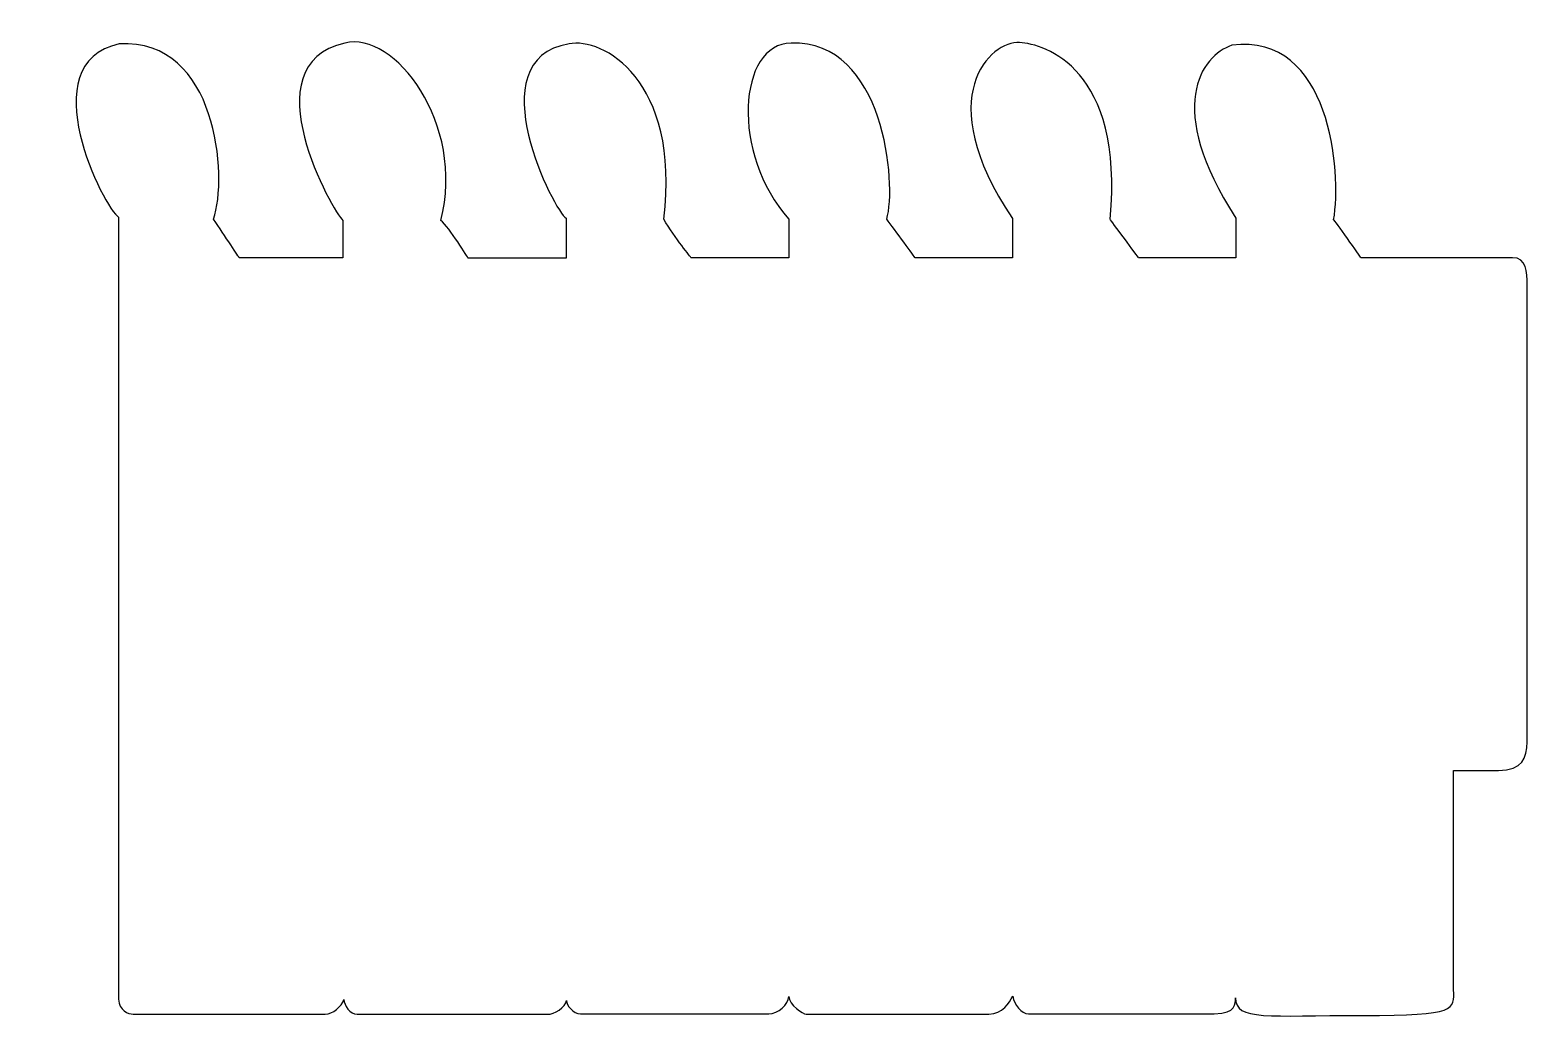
# Model space of a CAD drawing. Header units: centimetres. Extents: x -9.5 to 8.9, y -6 to 6.1.
import ezdxf

# ---------------------------------------------------------------- set-up
doc = ezdxf.new("R2010")
doc.units = ezdxf.units.CM
doc.header["$MEASUREMENT"] = 0
doc.layers.add('Camada 1', color=7, linetype='Continuous')

msp = doc.modelspace()

# ---------------------------------------------------------------- linework, layer by layer
at = {"layer": 'Camada 1'}
msp.add_open_spline([(-8.37968, -5.77387), (-8.37968, -5.77387), (-8.37968, 3.8305), (-8.37968, 3.8305), (-8.37968, 3.8305), (-8.55166, 3.9231), (-9.46807, 5.72476), (-8.37129, 5.95611), (-8.37129, 5.95611), (-7.17167, 6.02466), (-7.03459, 4.3195), (-7.21551, 3.80404), (-7.21551, 3.80404), (-7.07742, 3.59973), (-6.89801, 3.32779), (-6.89801, 3.32779), (-6.89801, 3.32779), (-6.89801, 3.32779), (-5.62802, 3.3278), (-5.62802, 3.3278), (-5.62802, 3.3278), (-5.62802, 3.3278), (-5.62802, 3.7892), (-5.62802, 3.7892), (-5.62802, 3.7892), (-5.73502, 3.87236), (-6.78602, 5.70764), (-5.60355, 5.96471), (-5.60355, 5.96471), (-4.99517, 6.12751), (-4.12117, 4.97075), (-4.42504, 3.7892), (-4.42504, 3.7892), (-4.32323, 3.70191), (-4.09047, 3.32372), (-4.09047, 3.32372), (-4.09047, 3.32372), (-4.09047, 3.32372), (-2.89043, 3.32372), (-2.89043, 3.32372), (-2.89043, 3.32372), (-2.89043, 3.32372), (-2.89043, 3.81828), (-2.89043, 3.81828), (-2.89043, 3.81828), (-3.01666, 3.87085), (-4.0011, 5.7676), (-2.85291, 5.95611), (-2.85291, 5.95611), (-2.45008, 6.04178), (-1.48181, 5.5191), (-1.69038, 3.80372), (-1.69038, 3.80372), (-1.55219, 3.57099), (-1.35581, 3.33096), (-1.35581, 3.33096), (-1.35581, 3.33096), (-1.35581, 3.33096), (-0.1558, 3.33097), (-0.1558, 3.33097), (-0.1558, 3.33097), (-0.1558, 3.33097), (-0.1558, 3.80376), (-0.1558, 3.80376), (-0.1558, 3.80376), (-0.87335, 4.6023), (-0.77911, 5.96472), (-0.12789, 5.96472), (-0.12789, 5.96472), (1.01175, 6.00756), (1.17455, 4.22527), (1.04424, 3.80376), (1.04424, 3.80376), (1.14028, 3.67689), (1.39333, 3.331), (1.39333, 3.331), (1.39333, 3.331), (1.39333, 3.331), (2.58608, 3.331), (2.58608, 3.331), (2.58608, 3.331), (2.58608, 3.331), (2.58608, 3.81103), (2.58608, 3.81103), (2.58608, 3.81103), (1.57728, 5.32207), (2.32536, 5.99559), (2.67408, 5.97328), (2.67408, 5.97328), (2.98221, 5.95354), (3.95937, 5.65626), (3.78612, 3.80375), (3.78612, 3.80375), (3.78546, 3.79653), (4.13521, 3.33099), (4.13521, 3.33099), (4.13521, 3.33099), (4.13521, 3.33099), (5.32798, 3.331), (5.32798, 3.331), (5.32798, 3.331), (5.32798, 3.331), (5.32798, 3.81828), (5.32798, 3.81828), (5.32798, 3.81828), (4.44766, 5.17639), (4.9042, 5.8126), (5.27882, 5.93897), (5.27882, 5.93897), (6.48701, 6.09322), (6.6337, 4.3783), (6.52824, 3.79645), (6.52824, 3.79645), (6.53549, 3.80373), (6.86281, 3.33097), (6.86281, 3.33097), (6.86281, 3.33097), (6.86281, 3.33097), (8.72468, 3.33097), (8.72468, 3.33097), (8.72468, 3.33097), (8.89494, 3.33097), (8.90174, 3.16108), (8.90174, 2.98955), (8.90174, 2.98955), (8.90174, 2.81802), (8.90174, -2.41361), (8.90174, -2.61372), (8.90174, -2.61372), (8.90174, -2.81383), (8.84456, -2.96392), (8.55154, -2.96392), (8.55154, -2.96392), (8.25852, -2.96392), (8.00121, -2.96392), (8.00121, -2.96392), (8.00121, -2.96392), (8.00121, -2.96392), (8.00121, -5.41526), (8.00121, -5.65828), (8.00121, -5.65828), (8.00121, -5.9013), (8.05841, -5.97276), (6.88628, -5.97276), (6.88628, -5.97276), (5.71415, -5.97276), (5.3245, -6.0419), (5.3245, -5.75604), (5.3245, -5.75604), (5.31505, -5.8269), (5.3481, -5.94728), (5.06243, -5.95199), (5.06243, -5.95199), (4.77676, -5.9567), (2.87197, -5.95199), (2.78439, -5.95199), (2.78439, -5.95199), (2.69681, -5.95199), (2.61207, -5.83867), (2.59082, -5.73715), (2.59082, -5.73715), (2.54597, -5.81978), (2.46967, -5.95437), (2.29806, -5.95673), (2.29806, -5.95673), (2.00509, -5.96073), (0.09101, -5.95673), (0.05543, -5.95673), (0.05543, -5.95673), (0.01985, -5.95673), (-0.1547, -5.84105), (-0.1547, -5.73953), (-0.1547, -5.73953), (-0.16415, -5.83631), (-0.28906, -5.95437), (-0.40259, -5.95437), (-0.40259, -5.95437), (-0.51612, -5.95437), (-2.62848, -5.95437), (-2.71367, -5.95437), (-2.71367, -5.95437), (-2.79886, -5.95437), (-2.88602, -5.84343), (-2.88602, -5.78911), (-2.88602, -5.78911), (-2.89311, -5.86936), (-3.03453, -5.96379), (-3.11975, -5.95908), (-3.11975, -5.95908), (-3.20497, -5.95437), (-5.36924, -5.95908), (-5.45443, -5.95908), (-5.45443, -5.95908), (-5.53962, -5.95908), (-5.6126, -5.84579), (-5.61733, -5.77731), (-5.61733, -5.77731), (-5.64329, -5.86468), (-5.75174, -5.95672), (-5.84635, -5.95672), (-5.84635, -5.95672), (-5.94096, -5.95672), (-8.14778, -5.95672), (-8.20225, -5.95672), (-8.20225, -5.95672), (-8.25672, -5.95672), (-8.37968, -5.90973), (-8.37968, -5.77387)], degree=3, knots=[0, 0, 0, 0, 0.01886792, 0.01886792, 0.01886792, 0.01886792, 0.03773585, 0.03773585, 0.03773585, 0.03773585, 0.05660377, 0.05660377, 0.05660377, 0.05660377, 0.0754717, 0.0754717, 0.0754717, 0.0754717, 0.09433962, 0.09433962, 0.09433962, 0.09433962, 0.11320755, 0.11320755, 0.11320755, 0.11320755, 0.13207547, 0.13207547, 0.13207547, 0.13207547, 0.1509434, 0.1509434, 0.1509434, 0.1509434, 0.16981132, 0.16981132, 0.16981132, 0.16981132, 0.18867925, 0.18867925, 0.18867925, 0.18867925, 0.20754717, 0.20754717, 0.20754717, 0.20754717, 0.22641509, 0.22641509, 0.22641509, 0.22641509, 0.24528302, 0.24528302, 0.24528302, 0.24528302, 0.26415094, 0.26415094, 0.26415094, 0.26415094, 0.28301887, 0.28301887, 0.28301887, 0.28301887, 0.30188679, 0.30188679, 0.30188679, 0.30188679, 0.32075472, 0.32075472, 0.32075472, 0.32075472, 0.33962264, 0.33962264, 0.33962264, 0.33962264, 0.35849057, 0.35849057, 0.35849057, 0.35849057, 0.37735849, 0.37735849, 0.37735849, 0.37735849, 0.39622642, 0.39622642, 0.39622642, 0.39622642, 0.41509434, 0.41509434, 0.41509434, 0.41509434, 0.43396226, 0.43396226, 0.43396226, 0.43396226, 0.45283019, 0.45283019, 0.45283019, 0.45283019, 0.47169811, 0.47169811, 0.47169811, 0.47169811, 0.49056604, 0.49056604, 0.49056604, 0.49056604, 0.50943396, 0.50943396, 0.50943396, 0.50943396, 0.52830189, 0.52830189, 0.52830189, 0.52830189, 0.54716981, 0.54716981, 0.54716981, 0.54716981, 0.56603774, 0.56603774, 0.56603774, 0.56603774, 0.58490566, 0.58490566, 0.58490566, 0.58490566, 0.60377358, 0.60377358, 0.60377358, 0.60377358, 0.62264151, 0.62264151, 0.62264151, 0.62264151, 0.64150943, 0.64150943, 0.64150943, 0.64150943, 0.66037736, 0.66037736, 0.66037736, 0.66037736, 0.67924528, 0.67924528, 0.67924528, 0.67924528, 0.69811321, 0.69811321, 0.69811321, 0.69811321, 0.71698113, 0.71698113, 0.71698113, 0.71698113, 0.73584906, 0.73584906, 0.73584906, 0.73584906, 0.75471698, 0.75471698, 0.75471698, 0.75471698, 0.77358491, 0.77358491, 0.77358491, 0.77358491, 0.79245283, 0.79245283, 0.79245283, 0.79245283, 0.81132075, 0.81132075, 0.81132075, 0.81132075, 0.83018868, 0.83018868, 0.83018868, 0.83018868, 0.8490566, 0.8490566, 0.8490566, 0.8490566, 0.86792453, 0.86792453, 0.86792453, 0.86792453, 0.88679245, 0.88679245, 0.88679245, 0.88679245, 0.90566038, 0.90566038, 0.90566038, 0.90566038, 0.9245283, 0.9245283, 0.9245283, 0.9245283, 0.94339623, 0.94339623, 0.94339623, 0.94339623, 0.96226415, 0.96226415, 0.96226415, 0.96226415, 1, 1, 1, 1], dxfattribs=at)

doc.saveas('drawing.dxf')
